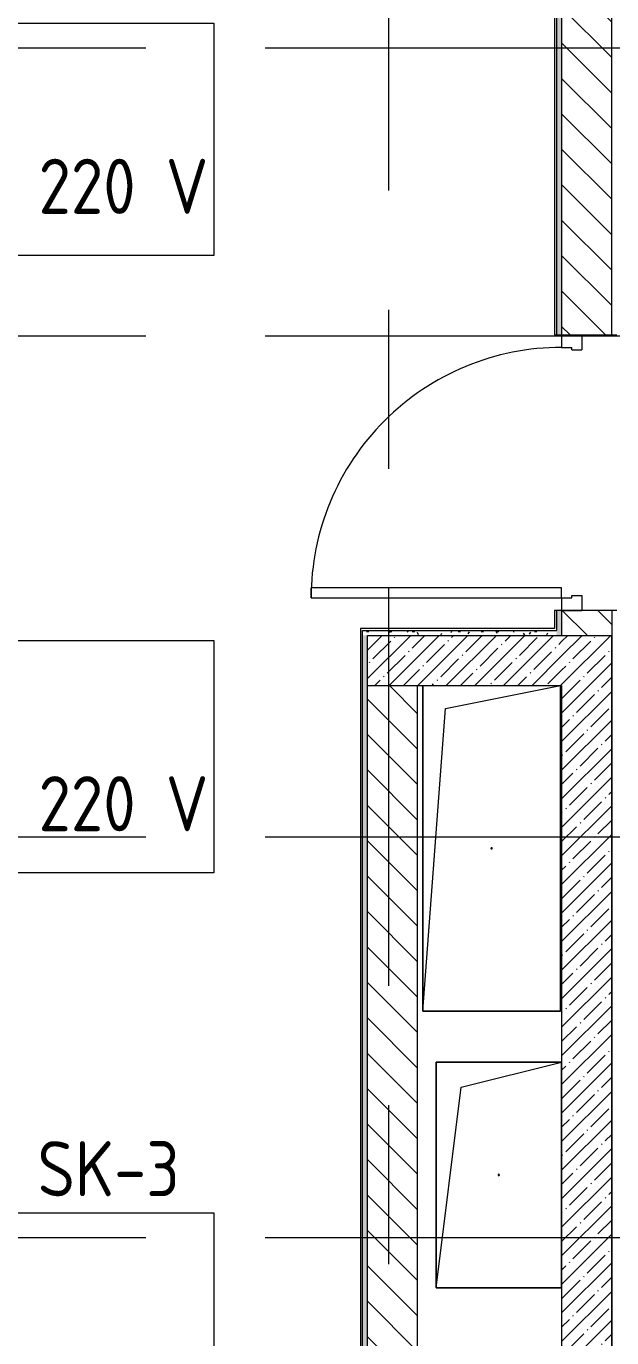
# Model space of a CAD drawing. Header units: millimetres. Extents: x 35881 to 234190, y -8553 to 29063.
# Drawn here: x 55213 to 57550, y 13000 to 18236 of the extents above; entities that cross this region are included whole.
import ezdxf

# ---------------------------------------------------------------- set-up
doc = ezdxf.new("R2010")
doc.units = ezdxf.units.MM
doc.linetypes.add('Осевая', pattern=[3175, 635, -476.25, 1587.5, -476.25])
for name, color, linetype, lineweight in [('A-DOOR', 7, 'Continuous', 9), ('A-DOOR-1', 7, 'Continuous', 13), ('A-DOOR-FRAM', 7, 'Continuous', 13), ('A-GENM', 7, 'Continuous', 9), ('A-WALL', 7, 'Continuous', 9), ('E-ELEC-FIXT-IDEN', 7, 'Continuous', 9), ('I-WALL', 7, 'Continuous', 9), ('Оси-2', 7, 'Осевая', 9)]:
    doc.layers.add(name, color=color, linetype=linetype, lineweight=lineweight)
doc.layers.add('A-WALL-1', color=7, linetype='Continuous', lineweight=9, true_color=0x3c3c3c)
doc.layers.add('A-WALL-FNSH-1', color=7, linetype='Continuous', lineweight=9, true_color=0x3c3c3c)
doc.styles.add('GOST Common', font='GOST_Common.ttf', dxfattribs={"width": 0.9, "height": 220})
pattern_1 = [(45, (0, 0), (-57.02463, 57.02463), []), (45, (57.025, 0), (-57.02463, 57.02463), [100.806, -20.161, 3.353, -16.808])]
pattern_2 = [(135, (0, 0), (-70.71068, -70.71068), [])]
pattern_3 = [(0, (0, 0), (121.92, 30.48), [10.058, -81.382, 10.058, -81.382, -487.68]), (0, (0, 0), (121.92, 30.48), [-182.88, 10.058, -172.822, 10.058, -81.382, -213.36]), (0, (0, 0), (121.92, 30.48), [-457.2, 10.058, -50.902, 10.058, -142.342]), (120, (45.72, 15.24), (-87.356454, 90.345817), [10.058, -81.382, 10.058, -81.382, -487.68]), (120, (45.72, 15.24), (-87.356454, 90.345817), [-182.88, 10.058, -172.822, 10.058, -81.382, -213.36]), (120, (45.72, 15.24), (-87.356454, 90.345817), [-457.2, 10.058, -50.902, 10.058, -142.342]), (240, (60.96, 76.2), (-34.563546, -120.825817), [10.058, -81.382, 10.058, -81.382, -487.68]), (240, (60.96, 76.2), (-34.563546, -120.825817), [-182.88, 10.058, -172.822, 10.058, -81.382, -213.36]), (240, (60.96, 76.2), (-34.563546, -120.825817), [-457.2, 10.058, -50.902, 10.058, -142.342])]

# ---------------------------------------------------------------- blocks, each defined once
blk = doc.blocks.new('110_Дверь_СКБ_1Ст_Внутренняя1 - Д-12 1100x2100h_дверь в горячий цех-32113407-План размещения напольных электротехнических лючков и розеток 1 этажа в осях 12-23')
at = {"layer": 'A-DOOR'}
blk.add_arc((-487.5, 100), 1000, 360, 90, dxfattribs=at)
at = {"layer": 'A-DOOR-1'}
for p, q in [((-487.5, 1100), (-447.5, 1100)), ((-487.5, 1100), (-487.5, 100)), ((-447.5, 100), (-447.5, 1100)), ((-487.5, 100), (-447.5, 100))]:
    blk.add_line(p, q, dxfattribs=at)
at = {"layer": 'A-DOOR-FRAM'}
for p, q in [((-487.5, 100), (-537.5, 100)), ((-537.5, 100), (-537.5, 20)), ((-487.5, 100), (-487.5, 60)), ((-487.5, 60), (-477.5, 60)), ((-477.5, 60), (-477.5, 20)), ((502.5, 60), (512.5, 60)), ((502.5, 60), (502.5, 20)), ((562.5, 100), (512.5, 100)), ((512.5, 100), (512.5, 60)), ((562.5, 100), (562.5, 20)), ((-477.5, 20), (-537.5, 20)), ((562.5, 20), (502.5, 20))]:
    blk.add_line(p, q, dxfattribs=at)
blk = doc.blocks.new('GM_Отверстие прямоугольное _в плите_ - Отверстие-V49-План размещения напольных электротехнических лючков и розеток 1 этажа в осях 12-23')
at = {"layer": 'A-GENM'}
for p, q in [((-250, -450), (-250, 450)), ((-250, 450), (250, 450)), ((250, 450), (-250, 450)), ((-250, 450), (-250, -450)), ((-150, 350), (250, 450)), ((250, 450), (250, -450)), ((250, -450), (250, 450)), ((-250, -450), (-150, 350)), ((250, -450), (-250, -450)), ((-250, -450), (250, -450))]:
    blk.add_line(p, q, dxfattribs=at)
for start, end in [(360, 180), (180, 360)]:
    blk.add_arc((0, 0), 2.5, start, end, dxfattribs=at)
blk = doc.blocks.new('GM_Отверстие прямоугольное _в плите_ - Отверстие-21959792-План размещения напольных электротехнических лючков и розеток 1 этажа в осях 12-23')
at = {"layer": 'A-GENM'}
for p, q in [((-275, -650), (-275, 650)), ((-275, 650), (-275, -650)), ((-183.3, 558.3), (275, 650)), ((275, 650), (275, -650)), ((275, -650), (275, 650)), ((-275, -650), (-183.3, 558.3)), ((275, -650), (-275, -650)), ((-275, -650), (275, -650))]:
    blk.add_line(p, q, dxfattribs=at)
for start, end in [(360, 180), (180, 360)]:
    blk.add_arc((0, 0), 2.5, start, end, dxfattribs=at)

msp = doc.modelspace()

# ---------------------------------------------------------------- hatches: boundary and pattern name
at = {"layer": 'I-WALL'}
h = msp.add_hatch(dxfattribs=at)
h.set_pattern_fill('FP_58', color=256, style=0, pattern_type=2)
h.set_pattern_definition(pattern_3)
h.paths.add_polyline_path([(57350, 15803.8), (57350, 15903.8), (57330, 15903.8), (57330, 15803.8)])
h.paths.add_polyline_path([(57350, 17003.8), (57350, 18800), (57330, 18800), (57330, 17003.8)])
h = msp.add_hatch(dxfattribs=at)
h.set_pattern_fill('FP_20', color=256, style=0, pattern_type=2)
h.set_pattern_definition(pattern_2)
h.paths.add_polyline_path([(57550, 15803.8), (57550, 15903.8), (57350, 15903.8), (57350, 15803.8)])
h.paths.add_polyline_path([(57550, 17003.8), (57550, 18800), (57350, 18800), (57350, 17003.8)])
h = msp.add_hatch(dxfattribs=at)
h.set_pattern_fill('FP_58', color=256, style=0, pattern_type=2)
h.set_pattern_definition(pattern_3)
h.paths.add_polyline_path([(56575.3, 15803.8), (57330, 15803.8), (57330, 15823.8), (56555.3, 15823.8), (56555.3, 15803.8)])
h = msp.add_hatch(dxfattribs=at)
h.set_pattern_fill('FP_58', color=256, style=0, pattern_type=2)
h.set_pattern_definition(pattern_3)
h.paths.add_polyline_path([(56575.3, 12320), (56575.3, 15803.8), (56555.3, 15803.8), (56555.3, 12320), (56560.3, 12320)])
h = msp.add_hatch(dxfattribs=at)
h.set_pattern_fill('FP_1', color=256, style=0, pattern_type=2)
h.set_pattern_definition(pattern_1)
h.paths.add_polyline_path([(57350, 15603.8), (57350, 15803.8), (56575.3, 15803.8), (56575.3, 15603.8), (56775.3, 15603.8)])
h = msp.add_hatch(dxfattribs=at)
h.set_pattern_fill('FP_1', color=256, style=0, pattern_type=2)
h.set_pattern_definition(pattern_1)
h.paths.add_polyline_path([(57550, 11900), (57550, 15803.8), (57350, 15803.8), (57350, 11900)])
h = msp.add_hatch(dxfattribs=at)
h.set_pattern_fill('FP_20', color=256, style=0, pattern_type=2)
h.set_pattern_definition(pattern_2)
h.paths.add_polyline_path([(56775.3, 11900), (56775.3, 15603.8), (56575.3, 15603.8), (56575.3, 11900)])

# ---------------------------------------------------------------- linework, layer by layer
at = {"layer": 'A-WALL'}
for p, q in [((57330, 15903.8), (57330, 15823.8)), ((56555.3, 15823.8), (57330, 15823.8)), ((56575.3, 11900), (56575.3, 15803.8))]:
    msp.add_line(p, q, dxfattribs=at)
at = {"layer": 'A-WALL-1'}
for p, q in [((57330, 18820), (57330, 17003.8)), ((57350, 18800), (57350, 17003.8)), ((57550, 17003.8), (57550, 18600)), ((57330, 17003.8), (57570, 17003.8)), ((57570, 15903.8), (57330, 15903.8)), ((57350, 15903.8), (57350, 15803.8)), ((57550, 15903.8), (57550, 11900)), ((56575.3, 15803.8), (57550, 15803.8)), ((57550, 11900), (57550, 15803.8)), ((56575.3, 15603.8), (57350, 15603.8)), ((56775.3, 11900), (56775.3, 15603.8)), ((57350, 15603.8), (57350, 11900))]:
    msp.add_line(p, q, dxfattribs=at)
at = {"layer": 'A-WALL-FNSH-1'}
for p, q in [((57322, 18828), (57322, 17003.8)), ((57322, 17003.8), (57330, 17003.8)), ((57322, 15903.8), (57322, 15831.8)), ((57330, 15903.8), (57322, 15903.8)), ((57322, 15831.8), (56547.3, 15831.8)), ((56547.3, 15831.8), (56547.3, 11921)), ((56555.3, 11921), (56555.3, 15823.8))]:
    msp.add_line(p, q, dxfattribs=at)
at = {"layer": 'E-ELEC-FIXT-IDEN', "flags": 128}
for points in [[(53786, 18248.3), (55962.4, 18248.3), (55962.4, 17320.3), (53786, 17320.3)], [(53786, 15783.6), (55962.4, 15783.6), (55962.4, 14855.6), (53786, 14855.6)], [(53786, 13498.5), (55962.4, 13498.5), (55962.4, 12570.5), (53786, 12570.5)]]:
    msp.add_lwpolyline(points, close=True, dxfattribs=at)
at = {"layer": 'Оси-2'}
for p, q in [((56660, 593.7), (56660, 24898.1)), ((39180.8, 18150), (82200, 18150)), ((39180.8, 17000), (82200, 17000)), ((39180.8, 15000), (81600, 15000)), ((39180.8, 13400), (81600, 13400))]:
    msp.add_line(p, q, dxfattribs=at)

# ---------------------------------------------------------------- block references
at = {"layer": 'A-DOOR', "rotation": 89.99999999999991}
msp.add_blockref('110_Дверь_СКБ_1Ст_Внутренняя1 - Д-12 1100x2100h_дверь в горячий цех-32113407-План размещения напольных электротехнических лючков и розеток 1 этажа в осях 12-23', (57450, 16441.3), dxfattribs=at)
at = {"layer": 'A-GENM'}
for name, p in [('GM_Отверстие прямоугольное _в плите_ - Отверстие-21959792-План размещения напольных электротехнических лючков и розеток 1 этажа в осях 12-23', (57070.3, 14953.8)), ('GM_Отверстие прямоугольное _в плите_ - Отверстие-V49-План размещения напольных электротехнических лючков и розеток 1 этажа в осях 12-23', (57098.8, 13650))]:
    msp.add_blockref(name, p, dxfattribs=at)

# ---------------------------------------------------------------- texts
at = {"layer": 'E-ELEC-FIXT-IDEN', "char_height": 220, "attachment_point": 1, "style": 'GOST Common'}
for s, insert, width in [(' 220 V', (55142.1, 17706.8), 865.822), (' 220 V', (55142.1, 15242.1), 865.822), ('SK-3', (55258.2, 13784.8), 699.873)]:
    msp.add_mtext(s, dxfattribs=dict(at, insert=insert, width=width))

doc.saveas('drawing.dxf')
